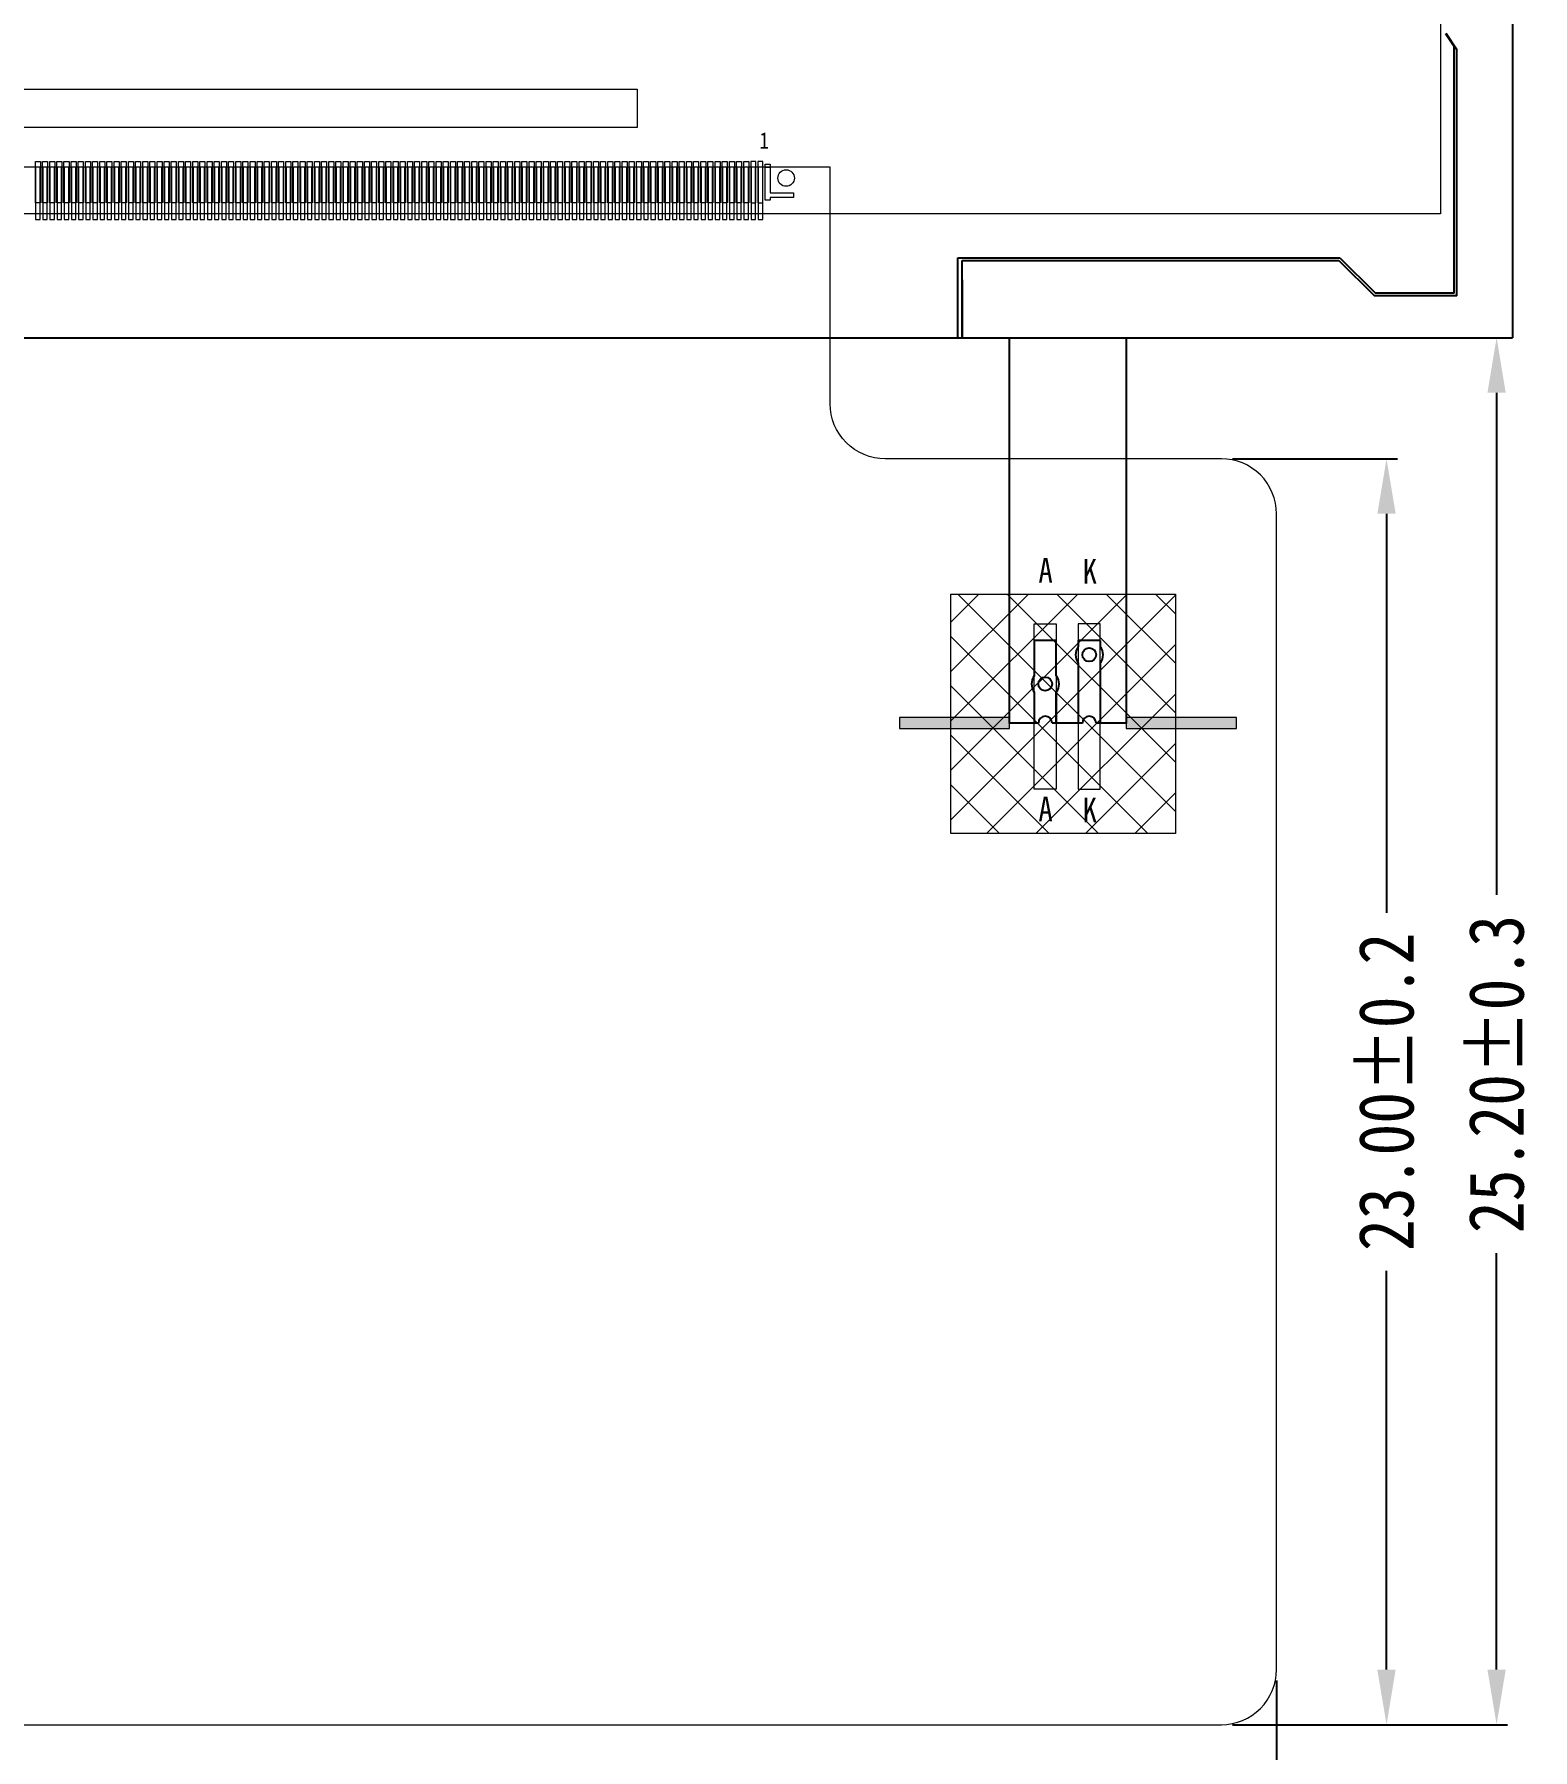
# Model space of a CAD drawing. Header units: millimetres. Extents: x -3761 to -3422, y -2431 to -2197.
# Drawn here: x -3698.64 to -3671.41, y -2352.31 to -2321.14 of the extents above; entities that cross this region are included whole.
import ezdxf

# ---------------------------------------------------------------- set-up
doc = ezdxf.new("R2010")
doc.units = ezdxf.units.MM
for name, color, linetype in [('', 7, 'Continuous'), ('BL', 2, 'Continuous'), ('BM', 2, 'Continuous'), ('TK', 4, 'Continuous')]:
    doc.layers.add(name, color=color, linetype=linetype)
for name, color, linetype, lineweight in [('DIM', 3, 'Continuous', 20), ('FPC', 2, 'Continuous', 20), ('LCD', 5, 'Continuous', 20)]:
    doc.layers.add(name, color=color, linetype=linetype, lineweight=lineweight)
doc.styles.add('宋体', font='', dxfattribs={"width": 0.85})
doc.styles.get('宋体').set_extended_font_data('SimSun')
doc.dimstyles.new('副本 Standard', dxfattribs={"dimtxt": 1, "dimasz": 1, "dimexe": 0.2, "dimexo": 0.2, "dimgap": 0.3, "dimtad": 0, "dimzin": 0, "dimdsep": 46, "dimtxsty": '宋体', "dimcen": 0.09, "dimclrd": 3, "dimclre": 3, "dimclrt": 3, "dimadec": 0, "dimazin": 0, "dimtfac": 1, "dimtofl": 0, "dimtmove": 0, "dimatfit": 3, "dimfxl": 0, "dimtolj": 1, "dimtzin": 0, "dimarcsym": 0})

# ---------------------------------------------------------------- blocks, each defined once
blk = doc.blocks.new('*D31')
at = {"color": 3, "lineweight": -2}
for p, q in [((-3672.425, -2326.654), (-3671.869, -2326.654)), ((-3672.069, -2327.654), (-3672.069, -2336.779)), ((-3672.069, -2350.854), (-3672.069, -2343.287)), ((-3676.869, -2351.854), (-3671.869, -2351.854))]:
    blk.add_line(p, q, dxfattribs=at)
at = {"color": 3}
for points in [[(-3672.236, -2327.654), (-3671.903, -2327.654), (-3672.069, -2326.654)], [(-3672.236, -2350.854), (-3671.903, -2350.854), (-3672.069, -2351.854)]]:
    blk.add_solid(points, dxfattribs=at)
at = {"layer": 'Defpoints', "color": 0}
for p in [(-3672.625, -2326.654), (-3677.069, -2351.854), (-3672.069, -2351.854)]:
    blk.add_point(p, dxfattribs=at)
at = {"color": 3, "lineweight": 0, "insert": (-3672.069, -2340.033), "char_height": 1, "attachment_point": 5, "rotation": 90, "style": '宋体'}
blk.add_mtext('\\A1;25.20%%P0.3', dxfattribs=at)
blk = doc.blocks.new('*D32')
at = {"color": 3, "lineweight": -2}
for p, q in [((-3676.069, -2351.054), (-3676.069, -2354.054)), ((-3746.359, -2351.752), (-3746.359, -2354.054)), ((-3745.359, -2353.854), (-3714.461, -2353.854)), ((-3677.069, -2353.854), (-3707.968, -2353.854))]:
    blk.add_line(p, q, dxfattribs=at)
at = {"color": 3}
for points in [[(-3745.359, -2353.687), (-3745.359, -2354.02), (-3746.359, -2353.854)], [(-3677.069, -2353.687), (-3677.069, -2354.02), (-3676.069, -2353.854)]]:
    blk.add_solid(points, dxfattribs=at)
at = {"layer": 'Defpoints', "color": 0}
for p in [(-3676.069, -2350.854), (-3746.359, -2351.552), (-3676.069, -2353.854)]:
    blk.add_point(p, dxfattribs=at)
at = {"color": 3, "lineweight": 0, "insert": (-3711.214, -2353.854), "char_height": 1, "attachment_point": 5, "style": '宋体'}
blk.add_mtext('\\A1;70.29%%P0.3', dxfattribs=at)
blk = doc.blocks.new('*D33')
at = {"color": 3, "lineweight": -2}
for p, q in [((-3676.869, -2328.854), (-3673.869, -2328.854)), ((-3674.069, -2329.854), (-3674.069, -2337.103)), ((-3674.069, -2350.854), (-3674.069, -2343.611)), ((-3676.869, -2351.854), (-3673.869, -2351.854))]:
    blk.add_line(p, q, dxfattribs=at)
at = {"color": 3}
for points in [[(-3674.236, -2329.854), (-3673.903, -2329.854), (-3674.069, -2328.854)], [(-3674.236, -2350.854), (-3673.903, -2350.854), (-3674.069, -2351.854)]]:
    blk.add_solid(points, dxfattribs=at)
at = {"layer": 'Defpoints', "color": 0}
for p in [(-3677.069, -2328.854), (-3677.069, -2351.854), (-3674.069, -2351.854)]:
    blk.add_point(p, dxfattribs=at)
at = {"color": 3, "lineweight": 0, "insert": (-3674.069, -2340.357), "char_height": 1, "attachment_point": 5, "rotation": 90, "style": '宋体'}
blk.add_mtext('\\A1;23.00%%P0.2', dxfattribs=at)
blk = doc.blocks.new('A$C087E3DE4')
at = {"layer": 'LCD', "color": 1}
blk.add_lwpolyline([(0, 80.22), (51.96, 80.22), (51.96, 0), (0, 0)], close=True, dxfattribs=at)
at = {"layer": 'LCD', "color": 7}
for points in [[(37.362, 2.267), (37.362, 1.571), (14.62, 1.571), (14.62, 2.267)], [(26.429, 0.95), (26.52, 0.95), (26.52, 0.2), (26.429, 0.2)], [(26.559, 0.95), (26.65, 0.95), (26.65, 0.2), (26.559, 0.2)], [(26.689, 0.95), (26.78, 0.95), (26.78, 0.2), (26.689, 0.2)], [(26.819, 0.95), (26.91, 0.95), (26.91, 0.2), (26.819, 0.2)], [(26.949, 0.95), (27.04, 0.95), (27.04, 0.2), (26.949, 0.2)], [(27.079, 0.95), (27.17, 0.95), (27.17, 0.2), (27.079, 0.2)], [(27.209, 0.95), (27.3, 0.95), (27.3, 0.2), (27.209, 0.2)], [(27.339, 0.95), (27.43, 0.95), (27.43, 0.2), (27.339, 0.2)], [(27.469, 0.95), (27.56, 0.95), (27.56, 0.2), (27.469, 0.2)], [(27.599, 0.95), (27.69, 0.95), (27.69, 0.2), (27.599, 0.2)], [(27.729, 0.95), (27.82, 0.95), (27.82, 0.2), (27.729, 0.2)], [(27.859, 0.95), (27.95, 0.95), (27.95, 0.2), (27.859, 0.2)], [(27.989, 0.95), (28.08, 0.95), (28.08, 0.2), (27.989, 0.2)], [(28.119, 0.95), (28.21, 0.95), (28.21, 0.2), (28.119, 0.2)], [(28.249, 0.95), (28.34, 0.95), (28.34, 0.2), (28.249, 0.2)], [(28.379, 0.95), (28.47, 0.95), (28.47, 0.2), (28.379, 0.2)], [(28.509, 0.95), (28.6, 0.95), (28.6, 0.2), (28.509, 0.2)], [(28.639, 0.95), (28.73, 0.95), (28.73, 0.2), (28.639, 0.2)], [(28.769, 0.95), (28.86, 0.95), (28.86, 0.2), (28.769, 0.2)], [(28.899, 0.95), (28.99, 0.95), (28.99, 0.2), (28.899, 0.2)], [(29.029, 0.95), (29.12, 0.95), (29.12, 0.2), (29.029, 0.2)], [(29.159, 0.95), (29.25, 0.95), (29.25, 0.2), (29.159, 0.2)], [(29.289, 0.95), (29.38, 0.95), (29.38, 0.2), (29.289, 0.2)], [(29.419, 0.95), (29.51, 0.95), (29.51, 0.2), (29.419, 0.2)], [(29.549, 0.95), (29.64, 0.95), (29.64, 0.2), (29.549, 0.2)], [(29.679, 0.95), (29.77, 0.95), (29.77, 0.2), (29.679, 0.2)], [(29.809, 0.95), (29.9, 0.95), (29.9, 0.2), (29.809, 0.2)], [(29.939, 0.95), (30.03, 0.95), (30.03, 0.2), (29.939, 0.2)], [(30.069, 0.95), (30.16, 0.95), (30.16, 0.2), (30.069, 0.2)], [(30.199, 0.95), (30.29, 0.95), (30.29, 0.2), (30.199, 0.2)], [(30.329, 0.95), (30.42, 0.95), (30.42, 0.2), (30.329, 0.2)], [(30.459, 0.95), (30.55, 0.95), (30.55, 0.2), (30.459, 0.2)], [(30.589, 0.95), (30.68, 0.95), (30.68, 0.2), (30.589, 0.2)], [(30.719, 0.95), (30.81, 0.95), (30.81, 0.2), (30.719, 0.2)], [(30.849, 0.95), (30.94, 0.95), (30.94, 0.2), (30.849, 0.2)], [(30.979, 0.95), (31.07, 0.95), (31.07, 0.2), (30.979, 0.2)], [(31.109, 0.95), (31.2, 0.95), (31.2, 0.2), (31.109, 0.2)], [(31.239, 0.95), (31.33, 0.95), (31.33, 0.2), (31.239, 0.2)], [(31.369, 0.95), (31.46, 0.95), (31.46, 0.2), (31.369, 0.2)], [(31.499, 0.95), (31.59, 0.95), (31.59, 0.2), (31.499, 0.2)], [(31.629, 0.95), (31.72, 0.95), (31.72, 0.2), (31.629, 0.2)], [(31.759, 0.95), (31.85, 0.95), (31.85, 0.2), (31.759, 0.2)], [(31.889, 0.95), (31.98, 0.95), (31.98, 0.2), (31.889, 0.2)], [(32.019, 0.95), (32.11, 0.95), (32.11, 0.2), (32.019, 0.2)], [(32.149, 0.95), (32.24, 0.95), (32.24, 0.2), (32.149, 0.2)], [(32.279, 0.95), (32.37, 0.95), (32.37, 0.2), (32.279, 0.2)], [(32.409, 0.95), (32.5, 0.95), (32.5, 0.2), (32.409, 0.2)], [(32.539, 0.95), (32.63, 0.95), (32.63, 0.2), (32.539, 0.2)], [(32.669, 0.95), (32.76, 0.95), (32.76, 0.2), (32.669, 0.2)], [(32.799, 0.95), (32.89, 0.95), (32.89, 0.2), (32.799, 0.2)], [(32.929, 0.95), (33.02, 0.95), (33.02, 0.2), (32.929, 0.2)], [(33.059, 0.95), (33.15, 0.95), (33.15, 0.2), (33.059, 0.2)], [(33.189, 0.95), (33.28, 0.95), (33.28, 0.2), (33.189, 0.2)], [(33.319, 0.95), (33.41, 0.95), (33.41, 0.2), (33.319, 0.2)], [(33.449, 0.95), (33.54, 0.95), (33.54, 0.2), (33.449, 0.2)], [(33.579, 0.95), (33.67, 0.95), (33.67, 0.2), (33.579, 0.2)], [(33.709, 0.95), (33.8, 0.95), (33.8, 0.2), (33.709, 0.2)], [(33.839, 0.95), (33.93, 0.95), (33.93, 0.2), (33.839, 0.2)], [(33.969, 0.95), (34.06, 0.95), (34.06, 0.2), (33.969, 0.2)], [(34.099, 0.95), (34.19, 0.95), (34.19, 0.2), (34.099, 0.2)], [(34.229, 0.95), (34.32, 0.95), (34.32, 0.2), (34.229, 0.2)], [(34.359, 0.95), (34.45, 0.95), (34.45, 0.2), (34.359, 0.2)], [(34.489, 0.95), (34.58, 0.95), (34.58, 0.2), (34.489, 0.2)], [(34.619, 0.95), (34.71, 0.95), (34.71, 0.2), (34.619, 0.2)], [(34.749, 0.95), (34.84, 0.95), (34.84, 0.2), (34.749, 0.2)], [(34.879, 0.95), (34.97, 0.95), (34.97, 0.2), (34.879, 0.2)], [(35.009, 0.95), (35.1, 0.95), (35.1, 0.2), (35.009, 0.2)], [(35.139, 0.95), (35.23, 0.95), (35.23, 0.2), (35.139, 0.2)], [(35.269, 0.95), (35.36, 0.95), (35.36, 0.2), (35.269, 0.2)], [(35.399, 0.95), (35.49, 0.95), (35.49, 0.2), (35.399, 0.2)], [(35.529, 0.95), (35.62, 0.95), (35.62, 0.2), (35.529, 0.2)], [(35.659, 0.95), (35.75, 0.95), (35.75, 0.2), (35.659, 0.2)], [(35.789, 0.95), (35.88, 0.95), (35.88, 0.2), (35.789, 0.2)], [(35.919, 0.95), (36.01, 0.95), (36.01, 0.2), (35.919, 0.2)], [(36.049, 0.95), (36.14, 0.95), (36.14, 0.2), (36.049, 0.2)], [(36.179, 0.95), (36.27, 0.95), (36.27, 0.2), (36.179, 0.2)], [(36.309, 0.95), (36.4, 0.95), (36.4, 0.2), (36.309, 0.2)], [(36.439, 0.95), (36.53, 0.95), (36.53, 0.2), (36.439, 0.2)], [(36.569, 0.95), (36.66, 0.95), (36.66, 0.2), (36.569, 0.2)], [(36.699, 0.95), (36.79, 0.95), (36.79, 0.2), (36.699, 0.2)], [(36.829, 0.95), (36.92, 0.95), (36.92, 0.2), (36.829, 0.2)], [(36.959, 0.95), (37.05, 0.95), (37.05, 0.2), (36.959, 0.2)], [(37.089, 0.95), (37.18, 0.95), (37.18, 0.2), (37.089, 0.2)], [(37.219, 0.95), (37.31, 0.95), (37.31, 0.2), (37.219, 0.2)], [(37.349, 0.95), (37.44, 0.95), (37.44, 0.2), (37.349, 0.2)], [(37.479, 0.95), (37.57, 0.95), (37.57, 0.2), (37.479, 0.2)], [(37.609, 0.95), (37.7, 0.95), (37.7, 0.2), (37.609, 0.2)], [(37.739, 0.95), (37.83, 0.95), (37.83, 0.2), (37.739, 0.2)], [(37.869, 0.95), (37.96, 0.95), (37.96, 0.2), (37.869, 0.2)], [(37.999, 0.95), (38.09, 0.95), (38.09, 0.2), (37.999, 0.2)], [(38.129, 0.95), (38.22, 0.95), (38.22, 0.2), (38.129, 0.2)], [(38.259, 0.95), (38.35, 0.95), (38.35, 0.2), (38.259, 0.2)], [(38.389, 0.95), (38.48, 0.95), (38.48, 0.2), (38.389, 0.2)], [(38.519, 0.95), (38.61, 0.95), (38.61, 0.2), (38.519, 0.2)], [(38.649, 0.95), (38.74, 0.95), (38.74, 0.2), (38.649, 0.2)], [(38.779, 0.95), (38.87, 0.95), (38.87, 0.2), (38.779, 0.2)], [(38.909, 0.95), (39, 0.95), (39, 0.2), (38.909, 0.2)], [(39.039, 0.95), (39.13, 0.95), (39.13, 0.2), (39.039, 0.2)], [(39.169, 0.95), (39.26, 0.95), (39.26, 0.2), (39.169, 0.2)], [(39.299, 0.95), (39.39, 0.95), (39.39, 0.2), (39.299, 0.2)], [(39.52, 0.95), (39.429, 0.95), (39.429, 0.2), (39.52, 0.2)], [(39.65, 0.95), (39.559, 0.95), (39.559, 0.2), (39.65, 0.2)]]:
    blk.add_lwpolyline(points, close=True, dxfattribs=at)
blk.add_lwpolyline([(39.78, 0.38), (40.205, 0.38), (40.205, 0.3), (39.78, 0.3), (39.78, 0.25), (39.689, 0.25), (39.689, 0.9), (39.78, 0.9), (39.78, 0.38)], dxfattribs=at)
blk.add_circle((40.07, 0.65), 0.15, dxfattribs=at)
at = {"layer": 'LCD', "color": 7, "insert": (39.584, 1.482), "char_height": 0.3, "width": 0.22193, "attachment_point": 1, "style": '宋体'}
blk.add_mtext('{\\C7;1}', dxfattribs=at)
blk = doc.blocks.new('A$C72CC10FF')
at = {"layer": 'BL', "linetype": 'Continuous'}
for p, q in [((54.58, 14.615), (54.58, 7.002)), ((53.37, 12.532), (53.57, 12.232)), ((53.57, 7.762), (53.57, 12.232)), ((44.58, 7.002), (44.58, 8.052)), ((53.57, 7.762), (52.07, 7.762)), ((0, 7.002), (54.58, 7.002))]:
    blk.add_line(p, q, dxfattribs=at)
at = {"layer": 'BL'}
for p, q in [((44.58, 7.002), (44.58, 8.402)), ((44.58, 8.402), (51.421, 8.402)), ((51.421, 8.402), (52.07, 7.762)), ((44.58, 8.052), (44.58, 7.002))]:
    blk.add_line(p, q, dxfattribs=at)
at = {"layer": 'BL', "color": 40}
for p, q in [((45.439, 0), (45.439, 7.002)), ((47.562, 7.002), (47.562, 0)), ((45.439, 3.906), (45.439, 5.502)), ((47.089, 1.5), (47.089, 1.391)), ((46.689, 1.091), (46.689, 0)), ((47.089, 1.091), (47.089, 0)), ((45.889, 0.56), (45.889, 0)), ((46.289, 0.56), (46.289, 0)), ((45.964, 0), (45.439, 0)), ((46.764, 0), (46.214, 0)), ((47.562, 0), (47.014, 0))]:
    blk.add_line(p, q, dxfattribs=at)
for points in [[(46.289, 0.86), (46.289, 1.5), (45.889, 1.5), (45.889, 0.86)], [(47.089, 1.5), (46.689, 1.5), (46.689, 1.391)], [(46.689, 1.091), (46.689, 0)], [(45.889, 0.56), (45.889, 0)], [(46.289, 0), (46.289, 0.56)]]:
    blk.add_lwpolyline(points, dxfattribs=at)
for centre in [(46.889, 1.241), (46.889, 1.241), (46.089, 0.71)]:
    blk.add_circle(centre, 0.125, dxfattribs=at)
for centre, radius, start, end in [((46.889, 1.241), 0.25, 143.1301, 216.8699), ((46.889, 1.241), 0.25, 323.1301, 36.8699), ((46.089, 0.71), 0.25, 143.1301, 216.8699), ((46.089, 0.71), 0.25, 323.1301, 36.8699), ((46.089, 0), 0.125, 0, 180), ((46.889, 0), 0.125, 0, 180)]:
    blk.add_arc(centre, radius, start, end, dxfattribs=at)
at = {"layer": 'BM', "color": 4, "linetype": 'Continuous'}
blk.add_line((53.36, 12.529), (53.518, 12.293), dxfattribs=at)
at = {"layer": 'BM', "color": 4}
for p, q in [((53.52, 7.812), (53.518, 12.293)), ((44.5, 7.002), (44.5, 8.452)), ((44.5, 8.452), (51.442, 8.452)), ((51.442, 8.452), (52.091, 7.812)), ((53.52, 7.812), (52.091, 7.812)), ((10.08, 7.002), (44.5, 7.002))]:
    blk.add_line(p, q, dxfattribs=at)
at = {"layer": 'DIM', "color": 1, "char_height": 0.45, "width": 7.5422, "attachment_point": 1, "style": '宋体'}
for s, insert in [('A', (45.965, 3.001)), ('K', (46.769, 2.98))]:
    blk.add_mtext(s, dxfattribs=dict(at, insert=insert))

msp = doc.modelspace()

# ---------------------------------------------------------------- hatches: boundary and pattern name
at = {"layer": '', "lineweight": 0}
h = msp.add_hatch(dxfattribs=at)
h.set_pattern_fill('ANSI37', color=2, scale=0.2, style=0)
h.set_pattern_definition([(45, (-9427.6843, -2687.57), (-0.449012806, 0.449012806), []), (135, (-9427.6843, -2687.57), (-0.449012806, -0.449012806), [])])
h.paths.add_polyline_path([(-3681.985, -2331.311), (-3677.905, -2331.311), (-3677.905, -2335.663), (-3681.985, -2335.663)])
at = {"lineweight": 0}
for points in [[(-3680.92, -2333.556), (-3682.92, -2333.556), (-3682.92, -2333.756), (-3680.92, -2333.756)], [(-3676.798, -2333.556), (-3678.798, -2333.556), (-3678.798, -2333.756), (-3676.798, -2333.756)]]:
    msp.add_hatch(color=256, dxfattribs=at).paths.add_polyline_path(points)

# ---------------------------------------------------------------- linework, layer by layer
at = {"layer": '', "color": 30, "lineweight": 0}
msp.add_lwpolyline([(-3746.359, -2351.554, 0.414214), (-3746.059, -2351.854), (-3677.069, -2351.854, 0.414214), (-3676.069, -2350.854), (-3676.069, -2329.854, 0.414214), (-3677.069, -2328.854), (-3683.179, -2328.854, -0.414214), (-3684.179, -2327.854), (-3684.179, -2323.554), (-3712.449, -2323.554), (-3712.449, -2327.854, -0.414214), (-3713.449, -2328.854), (-3746.059, -2328.854, 0.414214), (-3746.359, -2329.154)], format="xyb", close=True, dxfattribs=at)
at = {"layer": '', "color": 2, "lineweight": 0}
msp.add_lwpolyline([(-3681.985, -2331.311), (-3677.905, -2331.311), (-3677.905, -2335.663), (-3681.985, -2335.663)], close=True, dxfattribs=at)
at = {"layer": '', "lineweight": 0}
msp.add_lwpolyline([(-3680.47, -2334.856), (-3680.47, -2331.856), (-3680.07, -2331.856), (-3680.07, -2334.856)], close=True, dxfattribs=at)
msp.add_lwpolyline([(-3679.27, -2331.856), (-3679.67, -2331.856), (-3679.67, -2334.856), (-3679.27, -2334.856), (-3679.27, -2331.856)], dxfattribs=at)
at = {"lineweight": 0}
for points in [[(-3680.92, -2333.556), (-3682.92, -2333.556), (-3682.92, -2333.756), (-3680.92, -2333.756), (-3680.92, -2333.556)], [(-3676.798, -2333.556), (-3678.798, -2333.556), (-3678.798, -2333.756), (-3676.798, -2333.756), (-3676.798, -2333.556)]]:
    msp.add_lwpolyline(points, dxfattribs=at)
at = {"layer": 'FPC', "lineweight": 0}
for points in [[(-3698.615, -2323.554), (-3698.615, -2324.404), (-3698.615, -2324.504), (-3698.534, -2324.504), (-3698.534, -2323.554), (-3698.615, -2323.554)], [(-3698.485, -2323.554), (-3698.485, -2324.404), (-3698.485, -2324.504), (-3698.404, -2324.504), (-3698.404, -2323.554), (-3698.485, -2323.554)], [(-3698.355, -2323.554), (-3698.355, -2324.404), (-3698.355, -2324.504), (-3698.274, -2324.504), (-3698.274, -2323.554), (-3698.355, -2323.554)], [(-3698.225, -2323.554), (-3698.225, -2324.404), (-3698.225, -2324.504), (-3698.144, -2324.504), (-3698.144, -2323.554), (-3698.225, -2323.554)], [(-3698.095, -2323.554), (-3698.095, -2324.404), (-3698.095, -2324.504), (-3698.014, -2324.504), (-3698.014, -2323.554), (-3698.095, -2323.554)], [(-3697.965, -2323.554), (-3697.965, -2324.404), (-3697.965, -2324.504), (-3697.884, -2324.504), (-3697.884, -2323.554), (-3697.965, -2323.554)], [(-3697.835, -2323.554), (-3697.835, -2324.404), (-3697.835, -2324.504), (-3697.754, -2324.504), (-3697.754, -2323.554), (-3697.835, -2323.554)], [(-3697.705, -2323.554), (-3697.705, -2324.404), (-3697.705, -2324.504), (-3697.624, -2324.504), (-3697.624, -2323.554), (-3697.705, -2323.554)], [(-3697.575, -2323.554), (-3697.575, -2324.404), (-3697.575, -2324.504), (-3697.494, -2324.504), (-3697.494, -2323.554), (-3697.575, -2323.554)], [(-3697.445, -2323.554), (-3697.445, -2324.404), (-3697.445, -2324.504), (-3697.364, -2324.504), (-3697.364, -2323.554), (-3697.445, -2323.554)], [(-3697.315, -2323.554), (-3697.315, -2324.404), (-3697.315, -2324.504), (-3697.234, -2324.504), (-3697.234, -2323.554), (-3697.315, -2323.554)], [(-3697.185, -2323.554), (-3697.185, -2324.404), (-3697.185, -2324.504), (-3697.104, -2324.504), (-3697.104, -2323.554), (-3697.185, -2323.554)], [(-3697.055, -2323.554), (-3697.055, -2324.404), (-3697.055, -2324.504), (-3696.974, -2324.504), (-3696.974, -2323.554), (-3697.055, -2323.554)], [(-3696.925, -2323.554), (-3696.925, -2324.404), (-3696.925, -2324.504), (-3696.844, -2324.504), (-3696.844, -2323.554), (-3696.925, -2323.554)], [(-3696.795, -2323.554), (-3696.795, -2324.404), (-3696.795, -2324.504), (-3696.714, -2324.504), (-3696.714, -2323.554), (-3696.795, -2323.554)], [(-3696.665, -2323.554), (-3696.665, -2324.404), (-3696.665, -2324.504), (-3696.584, -2324.504), (-3696.584, -2323.554), (-3696.665, -2323.554)], [(-3696.535, -2323.554), (-3696.535, -2324.404), (-3696.535, -2324.504), (-3696.454, -2324.504), (-3696.454, -2323.554), (-3696.535, -2323.554)], [(-3696.405, -2323.554), (-3696.405, -2324.404), (-3696.405, -2324.504), (-3696.324, -2324.504), (-3696.324, -2323.554), (-3696.405, -2323.554)], [(-3696.275, -2323.554), (-3696.275, -2324.404), (-3696.275, -2324.504), (-3696.194, -2324.504), (-3696.194, -2323.554), (-3696.275, -2323.554)], [(-3696.145, -2323.554), (-3696.145, -2324.404), (-3696.145, -2324.504), (-3696.064, -2324.504), (-3696.064, -2323.554), (-3696.145, -2323.554)], [(-3696.015, -2323.554), (-3696.015, -2324.404), (-3696.015, -2324.504), (-3695.934, -2324.504), (-3695.934, -2323.554), (-3696.015, -2323.554)], [(-3695.885, -2323.554), (-3695.885, -2324.404), (-3695.885, -2324.504), (-3695.804, -2324.504), (-3695.804, -2323.554), (-3695.885, -2323.554)], [(-3695.755, -2323.554), (-3695.755, -2324.404), (-3695.755, -2324.504), (-3695.674, -2324.504), (-3695.674, -2323.554), (-3695.755, -2323.554)], [(-3695.625, -2323.554), (-3695.625, -2324.404), (-3695.625, -2324.504), (-3695.544, -2324.504), (-3695.544, -2323.554), (-3695.625, -2323.554)], [(-3695.495, -2323.554), (-3695.495, -2324.404), (-3695.495, -2324.504), (-3695.414, -2324.504), (-3695.414, -2323.554), (-3695.495, -2323.554)], [(-3695.365, -2323.554), (-3695.365, -2324.404), (-3695.365, -2324.504), (-3695.284, -2324.504), (-3695.284, -2323.554), (-3695.365, -2323.554)], [(-3695.235, -2323.554), (-3695.235, -2324.404), (-3695.235, -2324.504), (-3695.154, -2324.504), (-3695.154, -2323.554), (-3695.235, -2323.554)], [(-3695.105, -2323.554), (-3695.105, -2324.404), (-3695.105, -2324.504), (-3695.024, -2324.504), (-3695.024, -2323.554), (-3695.105, -2323.554)], [(-3694.975, -2323.554), (-3694.975, -2324.404), (-3694.975, -2324.504), (-3694.894, -2324.504), (-3694.894, -2323.554), (-3694.975, -2323.554)], [(-3694.845, -2323.554), (-3694.845, -2324.404), (-3694.845, -2324.504), (-3694.764, -2324.504), (-3694.764, -2323.554), (-3694.845, -2323.554)], [(-3694.715, -2323.554), (-3694.715, -2324.404), (-3694.715, -2324.504), (-3694.634, -2324.504), (-3694.634, -2323.554), (-3694.715, -2323.554)], [(-3694.585, -2323.554), (-3694.585, -2324.404), (-3694.585, -2324.504), (-3694.504, -2324.504), (-3694.504, -2323.554), (-3694.585, -2323.554)], [(-3694.455, -2323.554), (-3694.455, -2324.404), (-3694.455, -2324.504), (-3694.374, -2324.504), (-3694.374, -2323.554), (-3694.455, -2323.554)], [(-3694.325, -2323.554), (-3694.325, -2324.404), (-3694.325, -2324.504), (-3694.244, -2324.504), (-3694.244, -2323.554), (-3694.325, -2323.554)], [(-3694.195, -2323.554), (-3694.195, -2324.404), (-3694.195, -2324.504), (-3694.114, -2324.504), (-3694.114, -2323.554), (-3694.195, -2323.554)], [(-3694.065, -2323.554), (-3694.065, -2324.404), (-3694.065, -2324.504), (-3693.984, -2324.504), (-3693.984, -2323.554), (-3694.065, -2323.554)], [(-3693.935, -2323.554), (-3693.935, -2324.404), (-3693.935, -2324.504), (-3693.854, -2324.504), (-3693.854, -2323.554), (-3693.935, -2323.554)], [(-3693.805, -2323.554), (-3693.805, -2324.404), (-3693.805, -2324.504), (-3693.724, -2324.504), (-3693.724, -2323.554), (-3693.805, -2323.554)], [(-3693.675, -2323.554), (-3693.675, -2324.404), (-3693.675, -2324.504), (-3693.594, -2324.504), (-3693.594, -2323.554), (-3693.675, -2323.554)], [(-3693.545, -2323.554), (-3693.545, -2324.404), (-3693.545, -2324.504), (-3693.464, -2324.504), (-3693.464, -2323.554), (-3693.545, -2323.554)], [(-3693.415, -2323.554), (-3693.415, -2324.404), (-3693.415, -2324.504), (-3693.334, -2324.504), (-3693.334, -2323.554), (-3693.415, -2323.554)], [(-3693.285, -2323.554), (-3693.285, -2324.404), (-3693.285, -2324.504), (-3693.204, -2324.504), (-3693.204, -2323.554), (-3693.285, -2323.554)], [(-3693.155, -2323.554), (-3693.155, -2324.404), (-3693.155, -2324.504), (-3693.074, -2324.504), (-3693.074, -2323.554), (-3693.155, -2323.554)], [(-3693.025, -2323.554), (-3693.025, -2324.404), (-3693.025, -2324.504), (-3692.944, -2324.504), (-3692.944, -2323.554), (-3693.025, -2323.554)], [(-3692.895, -2323.554), (-3692.895, -2324.404), (-3692.895, -2324.504), (-3692.814, -2324.504), (-3692.814, -2323.554), (-3692.895, -2323.554)], [(-3692.765, -2323.554), (-3692.765, -2324.404), (-3692.765, -2324.504), (-3692.684, -2324.504), (-3692.684, -2323.554), (-3692.765, -2323.554)], [(-3692.635, -2323.554), (-3692.635, -2324.404), (-3692.635, -2324.504), (-3692.554, -2324.504), (-3692.554, -2323.554), (-3692.635, -2323.554)], [(-3692.505, -2323.554), (-3692.505, -2324.404), (-3692.505, -2324.504), (-3692.424, -2324.504), (-3692.424, -2323.554), (-3692.505, -2323.554)], [(-3692.375, -2323.554), (-3692.375, -2324.404), (-3692.375, -2324.504), (-3692.294, -2324.504), (-3692.294, -2323.554), (-3692.375, -2323.554)], [(-3692.245, -2323.554), (-3692.245, -2324.404), (-3692.245, -2324.504), (-3692.164, -2324.504), (-3692.164, -2323.554), (-3692.245, -2323.554)], [(-3692.115, -2323.554), (-3692.115, -2324.404), (-3692.115, -2324.504), (-3692.034, -2324.504), (-3692.034, -2323.554), (-3692.115, -2323.554)], [(-3691.985, -2323.554), (-3691.985, -2324.404), (-3691.985, -2324.504), (-3691.904, -2324.504), (-3691.904, -2323.554), (-3691.985, -2323.554)], [(-3691.855, -2323.554), (-3691.855, -2324.404), (-3691.855, -2324.504), (-3691.774, -2324.504), (-3691.774, -2323.554), (-3691.855, -2323.554)], [(-3691.725, -2323.554), (-3691.725, -2324.404), (-3691.725, -2324.504), (-3691.644, -2324.504), (-3691.644, -2323.554), (-3691.725, -2323.554)], [(-3691.595, -2323.554), (-3691.595, -2324.404), (-3691.595, -2324.504), (-3691.514, -2324.504), (-3691.514, -2323.554), (-3691.595, -2323.554)], [(-3691.465, -2323.554), (-3691.465, -2324.404), (-3691.465, -2324.504), (-3691.384, -2324.504), (-3691.384, -2323.554), (-3691.465, -2323.554)], [(-3691.335, -2323.554), (-3691.335, -2324.404), (-3691.335, -2324.504), (-3691.254, -2324.504), (-3691.254, -2323.554), (-3691.335, -2323.554)], [(-3691.205, -2323.554), (-3691.205, -2324.404), (-3691.205, -2324.504), (-3691.124, -2324.504), (-3691.124, -2323.554), (-3691.205, -2323.554)], [(-3691.075, -2323.554), (-3691.075, -2324.404), (-3691.075, -2324.504), (-3690.994, -2324.504), (-3690.994, -2323.554), (-3691.075, -2323.554)], [(-3690.945, -2323.554), (-3690.945, -2324.404), (-3690.945, -2324.504), (-3690.864, -2324.504), (-3690.864, -2323.554), (-3690.945, -2323.554)], [(-3690.815, -2323.554), (-3690.815, -2324.404), (-3690.815, -2324.504), (-3690.734, -2324.504), (-3690.734, -2323.554), (-3690.815, -2323.554)], [(-3690.685, -2323.554), (-3690.685, -2324.404), (-3690.685, -2324.504), (-3690.604, -2324.504), (-3690.604, -2323.554), (-3690.685, -2323.554)], [(-3690.555, -2323.554), (-3690.555, -2324.404), (-3690.555, -2324.504), (-3690.474, -2324.504), (-3690.474, -2323.554), (-3690.555, -2323.554)], [(-3690.425, -2323.554), (-3690.425, -2324.404), (-3690.425, -2324.504), (-3690.344, -2324.504), (-3690.344, -2323.554), (-3690.425, -2323.554)], [(-3690.295, -2323.554), (-3690.295, -2324.404), (-3690.295, -2324.504), (-3690.214, -2324.504), (-3690.214, -2323.554), (-3690.295, -2323.554)], [(-3690.165, -2323.554), (-3690.165, -2324.404), (-3690.165, -2324.504), (-3690.084, -2324.504), (-3690.084, -2323.554), (-3690.165, -2323.554)], [(-3690.035, -2323.554), (-3690.035, -2324.404), (-3690.035, -2324.504), (-3689.954, -2324.504), (-3689.954, -2323.554), (-3690.035, -2323.554)], [(-3689.905, -2323.554), (-3689.905, -2324.404), (-3689.905, -2324.504), (-3689.824, -2324.504), (-3689.824, -2323.554), (-3689.905, -2323.554)], [(-3689.775, -2323.554), (-3689.775, -2324.404), (-3689.775, -2324.504), (-3689.694, -2324.504), (-3689.694, -2323.554), (-3689.775, -2323.554)], [(-3689.645, -2323.554), (-3689.645, -2324.404), (-3689.645, -2324.504), (-3689.564, -2324.504), (-3689.564, -2323.554), (-3689.645, -2323.554)], [(-3689.515, -2323.554), (-3689.515, -2324.404), (-3689.515, -2324.504), (-3689.434, -2324.504), (-3689.434, -2323.554), (-3689.515, -2323.554)], [(-3689.385, -2323.554), (-3689.385, -2324.404), (-3689.385, -2324.504), (-3689.304, -2324.504), (-3689.304, -2323.554), (-3689.385, -2323.554)], [(-3689.255, -2323.554), (-3689.255, -2324.404), (-3689.255, -2324.504), (-3689.174, -2324.504), (-3689.174, -2323.554), (-3689.255, -2323.554)], [(-3689.125, -2323.554), (-3689.125, -2324.404), (-3689.125, -2324.504), (-3689.044, -2324.504), (-3689.044, -2323.554), (-3689.125, -2323.554)], [(-3688.995, -2323.554), (-3688.995, -2324.404), (-3688.995, -2324.504), (-3688.914, -2324.504), (-3688.914, -2323.554), (-3688.995, -2323.554)], [(-3688.865, -2323.554), (-3688.865, -2324.404), (-3688.865, -2324.504), (-3688.784, -2324.504), (-3688.784, -2323.554), (-3688.865, -2323.554)], [(-3688.735, -2323.554), (-3688.735, -2324.404), (-3688.735, -2324.504), (-3688.654, -2324.504), (-3688.654, -2323.554), (-3688.735, -2323.554)], [(-3688.605, -2323.554), (-3688.605, -2324.404), (-3688.605, -2324.504), (-3688.524, -2324.504), (-3688.524, -2323.554), (-3688.605, -2323.554)], [(-3688.475, -2323.554), (-3688.475, -2324.404), (-3688.475, -2324.504), (-3688.394, -2324.504), (-3688.394, -2323.554), (-3688.475, -2323.554)], [(-3688.345, -2323.554), (-3688.345, -2324.404), (-3688.345, -2324.504), (-3688.264, -2324.504), (-3688.264, -2323.554), (-3688.345, -2323.554)], [(-3688.215, -2323.554), (-3688.215, -2324.404), (-3688.215, -2324.504), (-3688.134, -2324.504), (-3688.134, -2323.554), (-3688.215, -2323.554)], [(-3688.085, -2323.554), (-3688.085, -2324.404), (-3688.085, -2324.504), (-3688.004, -2324.504), (-3688.004, -2323.554), (-3688.085, -2323.554)], [(-3687.955, -2323.554), (-3687.955, -2324.404), (-3687.955, -2324.504), (-3687.874, -2324.504), (-3687.874, -2323.554), (-3687.955, -2323.554)], [(-3687.825, -2323.554), (-3687.825, -2324.404), (-3687.825, -2324.504), (-3687.744, -2324.504), (-3687.744, -2323.554), (-3687.825, -2323.554)], [(-3687.695, -2323.554), (-3687.695, -2324.404), (-3687.695, -2324.504), (-3687.614, -2324.504), (-3687.614, -2323.554), (-3687.695, -2323.554)], [(-3687.565, -2323.554), (-3687.565, -2324.404), (-3687.565, -2324.504), (-3687.484, -2324.504), (-3687.484, -2323.554), (-3687.565, -2323.554)], [(-3687.435, -2323.554), (-3687.435, -2324.404), (-3687.435, -2324.504), (-3687.354, -2324.504), (-3687.354, -2323.554), (-3687.435, -2323.554)], [(-3687.305, -2323.554), (-3687.305, -2324.404), (-3687.305, -2324.504), (-3687.224, -2324.504), (-3687.224, -2323.554), (-3687.305, -2323.554)], [(-3687.175, -2323.554), (-3687.175, -2324.404), (-3687.175, -2324.504), (-3687.094, -2324.504), (-3687.094, -2323.554), (-3687.175, -2323.554)], [(-3687.045, -2323.554), (-3687.045, -2324.404), (-3687.045, -2324.504), (-3686.964, -2324.504), (-3686.964, -2323.554), (-3687.045, -2323.554)], [(-3686.915, -2323.554), (-3686.915, -2324.404), (-3686.915, -2324.504), (-3686.834, -2324.504), (-3686.834, -2323.554), (-3686.915, -2323.554)], [(-3686.785, -2323.554), (-3686.785, -2324.404), (-3686.785, -2324.504), (-3686.704, -2324.504), (-3686.704, -2323.554), (-3686.785, -2323.554)], [(-3686.655, -2323.554), (-3686.655, -2324.404), (-3686.655, -2324.504), (-3686.574, -2324.504), (-3686.574, -2323.554), (-3686.655, -2323.554)], [(-3686.525, -2323.554), (-3686.525, -2324.404), (-3686.525, -2324.504), (-3686.444, -2324.504), (-3686.444, -2323.554), (-3686.525, -2323.554)], [(-3686.395, -2323.554), (-3686.395, -2324.404), (-3686.395, -2324.504), (-3686.314, -2324.504), (-3686.314, -2323.554), (-3686.395, -2323.554)], [(-3686.265, -2323.554), (-3686.265, -2324.404), (-3686.265, -2324.504), (-3686.184, -2324.504), (-3686.184, -2323.554), (-3686.265, -2323.554)], [(-3686.135, -2323.554), (-3686.135, -2324.404), (-3686.135, -2324.504), (-3686.054, -2324.504), (-3686.054, -2323.554), (-3686.135, -2323.554)], [(-3686.005, -2323.554), (-3686.005, -2324.404), (-3686.005, -2324.504), (-3685.924, -2324.504), (-3685.924, -2323.554), (-3686.005, -2323.554)], [(-3685.875, -2323.554), (-3685.875, -2324.404), (-3685.875, -2324.504), (-3685.794, -2324.504), (-3685.794, -2323.554), (-3685.875, -2323.554)], [(-3685.745, -2323.554), (-3685.745, -2324.404), (-3685.745, -2324.504), (-3685.664, -2324.504), (-3685.664, -2323.554), (-3685.745, -2323.554)], [(-3685.615, -2323.554), (-3685.615, -2324.404), (-3685.615, -2324.504), (-3685.534, -2324.504), (-3685.534, -2323.554), (-3685.615, -2323.554)], [(-3685.485, -2323.554), (-3685.485, -2324.404), (-3685.485, -2324.504), (-3685.404, -2324.504), (-3685.404, -2323.554), (-3685.485, -2323.554)], [(-3685.269, -2323.554), (-3685.269, -2324.024), (-3684.844, -2324.024), (-3684.844, -2324.104), (-3685.269, -2324.104), (-3685.269, -2324.154), (-3685.36, -2324.154), (-3685.36, -2323.554), (-3685.269, -2323.554)]]:
    msp.add_lwpolyline(points, dxfattribs=at)
msp.add_circle((-3684.979, -2323.754), 0.15, dxfattribs=at)

# ---------------------------------------------------------------- block references
at = {"lineweight": 0}
msp.add_blockref('A$C72CC10FF', (-3726.359, -2333.656), dxfattribs=at)
at = {"layer": 'TK', "color": 30, "lineweight": 0}
msp.add_blockref('A$C087E3DE4', (-3725.049, -2324.404), dxfattribs=at)

# ---------------------------------------------------------------- texts
at = {"layer": 'DIM', "color": 1, "lineweight": 0, "char_height": 0.45, "width": 7.5422, "attachment_point": 1, "style": '宋体'}
for s, insert in [('A', (-3680.394, -2334.991)), ('K', (-3679.59, -2335.011))]:
    msp.add_mtext(s, dxfattribs=dict(at, insert=insert))

# ---------------------------------------------------------------- dimensions: what is measured, and where the dimension line sits
at = {"lineweight": 0}
for base, p1, text, picture, middle in [((-3672.069, -2351.854), (-3672.625, -2326.654), '<>%%P0.3', '*D31', (-3672.069, -2340.033)), ((-3674.069, -2351.854), (-3677.069, -2328.854), '<>%%P0.2', '*D33', (-3674.069, -2340.357))]:
    dim = msp.add_linear_dim(base=base, p1=p1, p2=(-3677.069, -2351.854), angle=90, text=text, dimstyle='副本 Standard', dxfattribs=at)
    dim.commit()
    dim.dimension.update_dxf_attribs({"geometry": picture, "text_midpoint": middle, "dimtype": 160})
dim = msp.add_linear_dim(base=(-3676.069, -2353.854), p1=(-3746.359, -2351.552), p2=(-3676.069, -2350.854), text='<>%%P0.3', dimstyle='副本 Standard', dxfattribs=at)
dim.commit()
dim.dimension.update_dxf_attribs({"geometry": '*D32', "text_midpoint": (-3711.214, -2353.854)})

doc.saveas('drawing.dxf')
